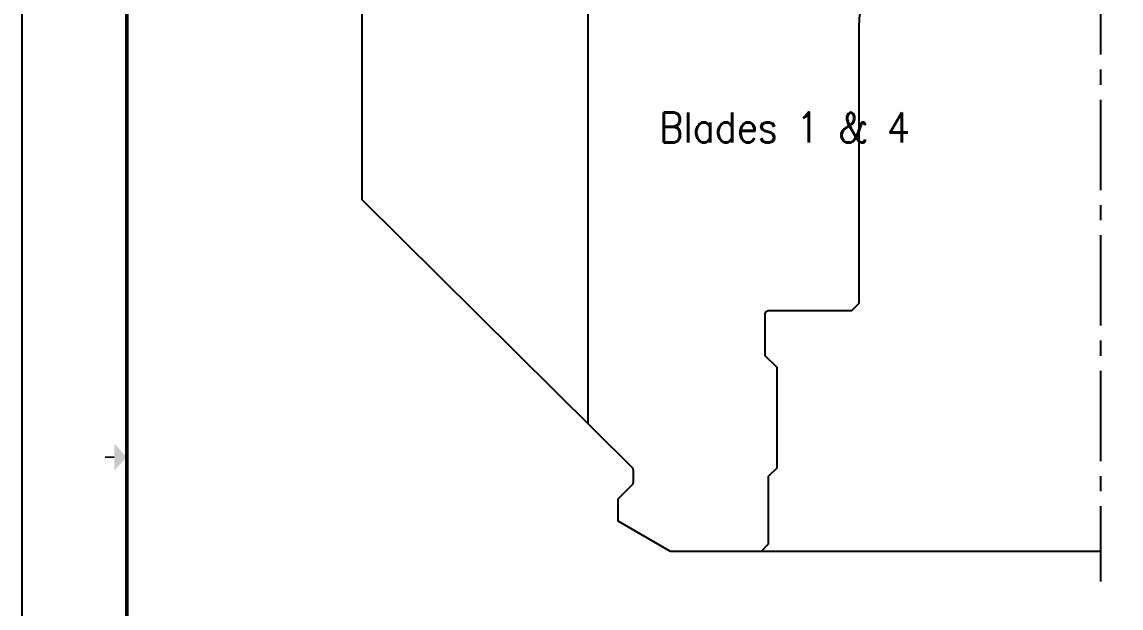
# Model space of a CAD drawing. Extents: x 0 to 34, y 0 to 24.5.
# Drawn here: x 0 to 9.12, y 9.75 to 14.61 of the extents above; entities that cross this region are included whole.
import ezdxf
from ezdxf.enums import TextEntityAlignment as Align

# ---------------------------------------------------------------- set-up
doc = ezdxf.new("R2010")
doc.units = 0
doc.header["$MEASUREMENT"] = 0
doc.linetypes.add('CENTER2', pattern=[1.125, 0.75, -0.125, 0.125, -0.125])
doc.layers.get('0').update_dxf_attribs({"linetype": 'CONTINUOUS'})
for name, color, linetype in [('CDG-37977R1', 7, 'CONTINUOUS'), ('CLine', 5, 'CENTER2'), ('TEXT', 3, 'CONTINUOUS'), ('Title Block', 7, 'CONTINUOUS')]:
    doc.layers.add(name, color=color, linetype=linetype)
doc.styles.add('RomanD', font='romand.shx', dxfattribs={"width": 0.9})
doc.styles.add('RomanS', font='romans')

# ---------------------------------------------------------------- blocks, each defined once
blk = doc.blocks.new('COT_Dblock')
at = {"layer": 'Title Block', "color": 8}
blk.add_lwpolyline([(0, 0), (34, 0), (34, 22), (0, 22)], close=True, dxfattribs=at)
at = {"layer": 'Title Block', "const_width": 0.03}
blk.add_lwpolyline([(33.13, 21.25), (0.87, 21.25), (0.87, 0.75), (33.13, 0.75)], close=True, dxfattribs=at)
at = {"layer": 'Title Block', "const_width": 0.015}
blk.add_lwpolyline([(0.69, 11), (0.765, 11)], dxfattribs=at)
at = {"layer": 'Title Block'}
blk.add_solid([(0.765, 10.8875), (0.765, 11.1125), (0.87, 11)], dxfattribs=at)
at = {"layer": 'Title Block', "color": 1, "style": 'RomanS', "flags": 8}
for tag, p in [('FNAME', (0.62, 3.75)), ('REVDATE', (0.62, 2.25)), ('USER', (0.62, 0.75))]:
    blk.add_attdef(tag, text='', height=0.047, rotation=90, dxfattribs=at).set_placement(p, align=Align.BOTTOM_LEFT)
at = {"layer": 'Title Block', "color": 3, "style": 'RomanS', "flags": 8}
blk.add_attdef('DRAWN', text='', height=0.11, dxfattribs=at).set_placement((28.7003, 1.9844), align=Align.MIDDLE_CENTER)
at = {"layer": 'Title Block', "color": 3, "style": 'RomanD', "width": 0.9, "flags": 8}
for tag, height, p in [('TITL1', 0.125, (31.337, 1.6835)), ('TITL2', 0.094, (31.337, 1.5143)), ('TITL3', 0.094, (31.337, 1.3739))]:
    blk.add_attdef(tag, text='', height=height, dxfattribs=at).set_placement(p, align=Align.MIDDLE_CENTER)
at = {"layer": 'Title Block', "color": 3, "style": 'RomanS', "flags": 8}
for tag, p in [('DDATE', (28.3559, 1.6718)), ('CHECK', (28.3559, 1.406)), ('MATRL', (28.3559, 1.1487)), ('PDATE', (28.3559, 0.8829)), ('SCALE', (29.8959, 0.8555)), ('SHEET', (32.0053, 0.8555))]:
    blk.add_attdef(tag, text='', height=0.094, dxfattribs=at).set_placement(p, align=Align.MIDDLE_LEFT)
for tag, p in [('FSCM#', (30.3372, 1.1213)), ('DWG#', (31.8095, 1.1213)), ('REV#', (32.9697, 1.1213))]:
    blk.add_attdef(tag, text='', height=0.094, dxfattribs=at).set_placement(p, align=Align.TOP_CENTER)

msp = doc.modelspace()

# ---------------------------------------------------------------- linework, layer by layer
at = {"linetype": 'ByBlock', "flags": 128}
msp.add_lwpolyline([(4.69792, 11.27628), (4.69792, 16.14065, -0.3888787), (6.2954, 17.88399), (8.94792, 18.11605)], format="xyb", dxfattribs=at)
at = {"layer": 'CDG-37977R1', "color": 7, "linetype": 'Continuous'}
for p, q in [((2.82292, 13.1369), (2.82292, 16.15415)), ((5.06368, 10.91332), (2.82292, 13.1369)), ((5.07292, 10.7921), (5.07292, 10.89114)), ((4.94792, 10.65415), (5.06377, 10.77)), ((4.94792, 10.46665), (4.94792, 10.65415)), ((5.38093, 10.21665), (4.94792, 10.46665)), ((8.94792, 10.21665), (5.38093, 10.21665))]:
    msp.add_line(p, q, dxfattribs=at)
at = {"layer": 'CDG-37977R1', "color": 7, "linetype": 'Continuous', "flags": 128}
msp.add_lwpolyline([(6.13292, 10.21665), (6.19542, 10.27915), (6.19542, 10.84165), (6.26557, 10.9118), (6.26557, 11.74275), (6.16667, 11.84165), (6.16667, 12.1854, -0.4142136), (6.19792, 12.21665), (6.88542, 12.21665), (6.94792, 12.27915), (6.94792, 14.59165, -0.4142136), (7.44792, 15.09165), (8.94792, 15.09165)], format="xyb", dxfattribs=at)
at = {"layer": 'CDG-37977R1', "color": 7, "linetype": 'Continuous'}
for centre, start, end in [((5.04167, 10.89114), 0, 45.220557), ((5.04167, 10.7921), 315, 0)]:
    msp.add_arc(centre, 0.03125, start, end, dxfattribs=at)
at = {"layer": 'CLine'}
msp.add_line((8.94792, 19.59165), (8.94792, 9.96665), dxfattribs=at)

# ---------------------------------------------------------------- block references
at = {"layer": 'Title Block'}
msp.add_blockref('COT_Dblock', (0, 0), dxfattribs=at)

# ---------------------------------------------------------------- texts
at = {"layer": 'TEXT', "style": 'RomanS', "width": 0.9}
msp.add_text('Blades 1 & 4', height=0.25, dxfattribs=at).set_placement((5.28612, 13.61198))

doc.saveas('drawing.dxf')
